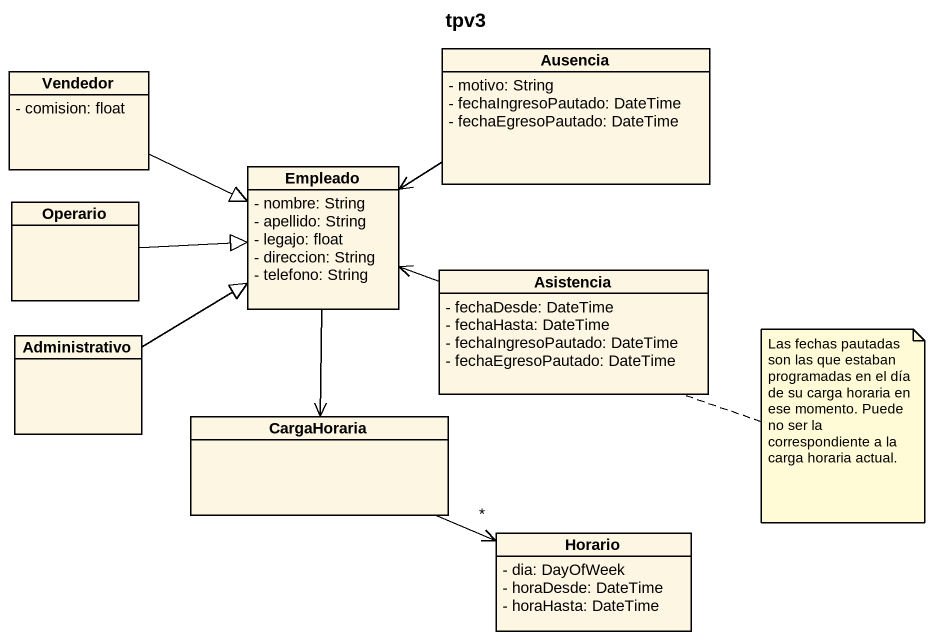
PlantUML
@startuml
title tpv3
hide circle
hide empty members
skinparam classAttributeIconSize 0
class Ausencia {
  - motivo: String
  - fechaIngresoPautado: DateTime
  - fechaEgresoPautado: DateTime
}
class Vendedor {
  - comision: float
}
class Empleado {
  - nombre: String
  - apellido: String
  - legajo: float
  - direccion: String
  - telefono: String
}
class Operario
class Asistencia {
  - fechaDesde: DateTime
  - fechaHasta: DateTime
  - fechaIngresoPautado: DateTime
  - fechaEgresoPautado: DateTime
}
class Administrativo
class CargaHoraria
class Horario {
  - dia: DayOfWeek
  - horaDesde: DateTime
  - horaHasta: DateTime
}
Ausencia -left-> Empleado
Vendedor -right-|> Empleado
Empleado --> CargaHoraria
Operario -right-|> Empleado
Asistencia -left-> Empleado
Administrativo -up-|> Empleado
CargaHoraria -right-> "*" Horario
note right of Asistencia : Las fechas pautadas son las que estaban programadas en el día de su carga horaria en ese momento. Puede no ser la correspondiente a la carga horaria actual.
@enduml
